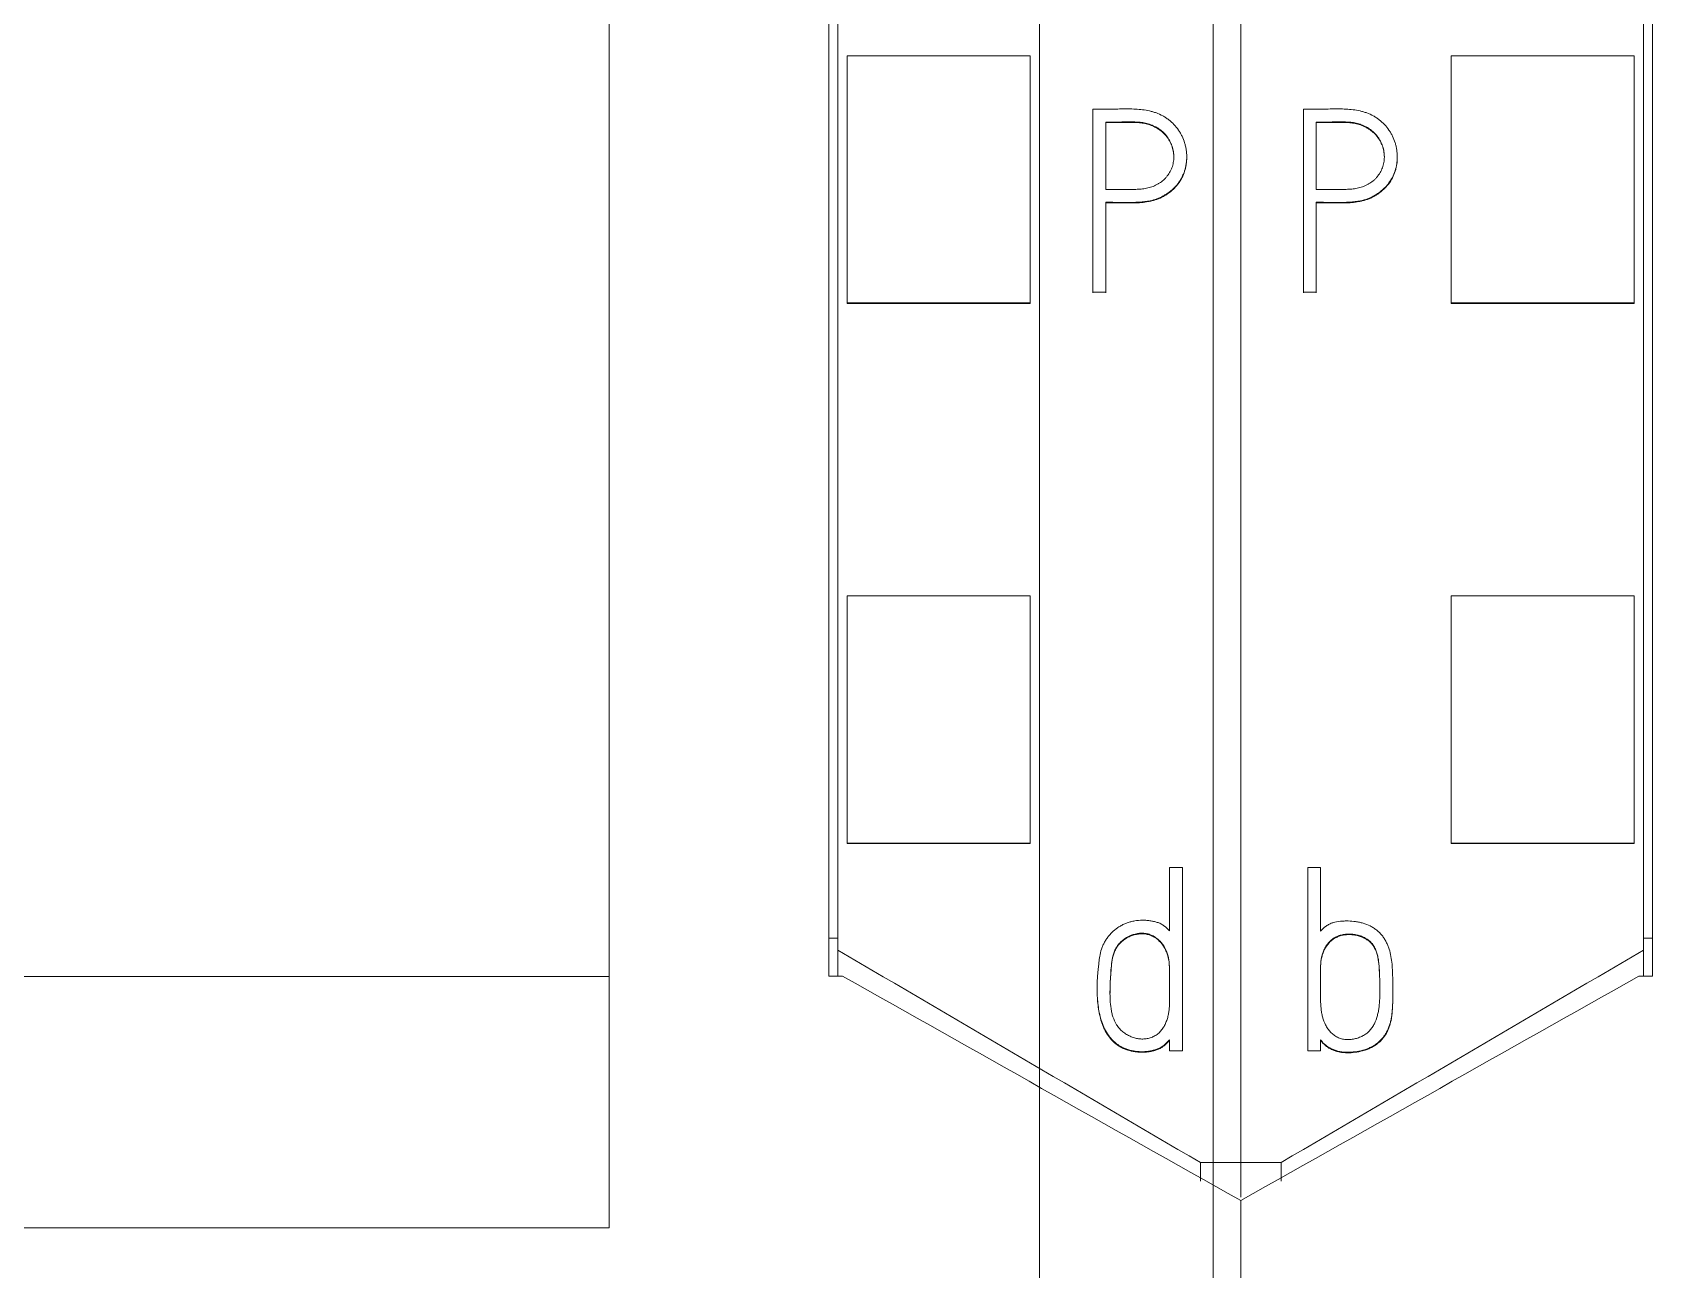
# Model space of a CAD drawing. Header units: millimetres. Extents: x 4137 to 6698, y 1400 to 3585.
# Drawn here: x 5237.45 to 5255.15, y 3245.87 to 3259.39 of the extents above; entities that cross this region are included whole.
import ezdxf

# ---------------------------------------------------------------- set-up
doc = ezdxf.new("R2010")
doc.units = ezdxf.units.MM
doc.layers.add('000-PI-Oprema', color=30, linetype='Continuous', lineweight=5)

msp = doc.modelspace()

# ---------------------------------------------------------------- linework, layer by layer
at = {"layer": '000-PI-Oprema', "color": 0, "linetype": 'ByBlock', "lineweight": 0}
for p, q in [((5250.648, 3360.459), (5250.648, 3247.041)), ((5250.648, 3360.459), (5250.648, 3247.041)), ((5246.248, 3249.363), (5246.248, 3358.178)), ((5255.048, 3358.178), (5255.048, 3249.363)), ((5248.448, 3293.528), (5248.448, 3229.573)), ((5250.348, 3293.528), (5250.348, 3229.573)), ((5246.348, 3256.433), (5246.348, 3259.134)), ((5246.348, 3259.134), (5248.348, 3259.134)), ((5248.348, 3256.433), (5248.348, 3259.134)), ((5252.948, 3256.433), (5252.948, 3259.134)), ((5254.948, 3259.134), (5252.948, 3259.134)), ((5254.948, 3256.433), (5254.948, 3259.134)), ((5249.032, 3258.551), (5249.032, 3256.549)), ((5251.332, 3258.551), (5251.332, 3256.549)), ((5249.173, 3257.673), (5249.173, 3258.409)), ((5251.473, 3257.673), (5251.473, 3258.409)), ((5250.058, 3258.022), (5250.058, 3258.028)), ((5252.358, 3258.022), (5252.358, 3258.028)), ((5249.173, 3256.549), (5249.173, 3257.532)), ((5251.473, 3256.549), (5251.473, 3257.532)), ((5249.032, 3256.549), (5249.173, 3256.549)), ((5249.032, 3256.549), (5249.032, 3256.543)), ((5249.173, 3256.549), (5249.173, 3256.543)), ((5251.332, 3256.549), (5251.473, 3256.549)), ((5251.332, 3256.549), (5251.332, 3256.543)), ((5251.473, 3256.549), (5251.473, 3256.543)), ((5246.348, 3256.428), (5246.348, 3256.433)), ((5246.348, 3256.433), (5248.348, 3256.433)), ((5246.348, 3256.428), (5248.348, 3256.428)), ((5248.348, 3256.428), (5248.348, 3256.433)), ((5252.948, 3256.428), (5252.948, 3256.433)), ((5254.948, 3256.433), (5252.948, 3256.433)), ((5254.948, 3256.428), (5252.948, 3256.428)), ((5254.948, 3256.428), (5254.948, 3256.433)), ((5246.348, 3250.531), (5246.348, 3253.232)), ((5246.348, 3253.232), (5248.348, 3253.232)), ((5248.348, 3250.531), (5248.348, 3253.232)), ((5252.948, 3250.531), (5252.948, 3253.232)), ((5254.948, 3253.232), (5252.948, 3253.232)), ((5254.948, 3250.531), (5254.948, 3253.232)), ((5246.348, 3250.528), (5246.348, 3250.531)), ((5246.348, 3250.531), (5248.348, 3250.531)), ((5246.348, 3250.528), (5248.348, 3250.528)), ((5248.348, 3250.528), (5248.348, 3250.531)), ((5252.948, 3250.528), (5252.948, 3250.531)), ((5254.948, 3250.531), (5252.948, 3250.531)), ((5254.948, 3250.528), (5252.948, 3250.528)), ((5254.948, 3250.528), (5254.948, 3250.531)), ((5249.87, 3250.264), (5249.87, 3249.572)), ((5250.011, 3250.264), (5249.87, 3250.264)), ((5250.011, 3248.264), (5250.011, 3250.264)), ((5251.381, 3248.264), (5251.381, 3250.264)), ((5251.381, 3250.264), (5251.519, 3250.264)), ((5251.519, 3250.264), (5251.519, 3249.569)), ((5246.148, 3249.492), (5246.248, 3249.492)), ((5255.148, 3249.492), (5255.048, 3249.492)), ((5246.248, 3249.078), (5246.248, 3249.363)), ((5255.048, 3249.363), (5255.048, 3249.078)), ((5243.748, 3249.074), (5222.748, 3249.074)), ((5246.148, 3249.078), (5246.298, 3249.078)), ((5254.998, 3249.078), (5255.148, 3249.078)), ((5249.079, 3248.941), (5249.079, 3248.931)), ((5252.309, 3248.889), (5252.309, 3248.895)), ((5249.87, 3248.383), (5249.87, 3248.264)), ((5251.519, 3248.383), (5251.519, 3248.264)), ((5249.87, 3248.264), (5250.011, 3248.264)), ((5251.519, 3248.264), (5251.381, 3248.264)), ((5250.208, 3247.041), (5250.208, 3246.837)), ((5250.648, 3247.041), (5250.208, 3247.041)), ((5250.648, 3247.041), (5250.648, 3246.664)), ((5250.648, 3247.041), (5250.648, 3246.671)), ((5251.088, 3247.041), (5250.648, 3247.041)), ((5251.088, 3246.837), (5251.088, 3247.041)), ((5243.748, 3246.328), (5222.748, 3246.328))]:
    msp.add_line(p, q, dxfattribs=at)
for points, knots in [([(5246.148, 3249.078), (5246.148, 3252.418), (5246.148, 3260.383), (5246.148, 3273.023), (5246.148, 3288.509), (5246.148, 3302.803), (5246.148, 3317.013), (5246.148, 3331.58), (5246.148, 3345.75), (5246.148, 3355.32), (5246.148, 3358.364)], [0, 0, 0, 0, 0.091483, 0.21812, 0.346206, 0.515858, 0.610111, 0.736264, 0.916066, 1, 1, 1, 1]), ([(5255.148, 3358.364), (5255.148, 3355.32), (5255.148, 3345.75), (5255.148, 3331.58), (5255.148, 3317.013), (5255.148, 3302.803), (5255.148, 3288.509), (5255.148, 3273.023), (5255.148, 3260.383), (5255.148, 3252.418), (5255.148, 3249.078)], [0, 0, 0, 0, 0.083934, 0.263736, 0.389889, 0.484142, 0.653794, 0.78188, 0.908517, 1, 1, 1, 1]), ([(5243.748, 3355.298), (5243.748, 3353.275), (5243.748, 3344.726), (5243.748, 3331.58), (5243.748, 3317.013), (5243.748, 3302.803), (5243.748, 3288.509), (5243.748, 3273.023), (5243.748, 3260.265), (5243.748, 3251.383), (5243.748, 3247.126), (5243.748, 3246.328)], [0, 0, 0, 0, 0.055935, 0.236292, 0.362833, 0.457376, 0.627551, 0.756032, 0.883059, 0.978086, 1, 1, 1, 1]), ([(5249.173, 3257.532), (5249.225, 3257.532), (5249.277, 3257.532), (5249.38, 3257.531), (5249.432, 3257.53), (5249.509, 3257.532), (5249.535, 3257.533), (5249.574, 3257.536), (5249.587, 3257.538), (5249.612, 3257.541), (5249.625, 3257.543), (5249.663, 3257.55), (5249.689, 3257.556), (5249.738, 3257.572), (5249.762, 3257.582), (5249.797, 3257.599), (5249.808, 3257.605), (5249.83, 3257.619), (5249.841, 3257.626), (5249.873, 3257.648), (5249.893, 3257.664), (5249.921, 3257.691), (5249.93, 3257.7), (5249.948, 3257.719), (5249.956, 3257.729), (5249.979, 3257.76), (5249.993, 3257.782), (5250.011, 3257.816), (5250.016, 3257.828), (5250.026, 3257.852), (5250.031, 3257.864), (5250.043, 3257.901), (5250.049, 3257.926), (5250.054, 3257.965), (5250.056, 3257.978), (5250.058, 3258.004), (5250.058, 3258.017), (5250.058, 3258.056), (5250.056, 3258.081), (5250.05, 3258.12), (5250.048, 3258.132), (5250.042, 3258.158), (5250.039, 3258.17), (5250.027, 3258.207), (5250.018, 3258.231), (5250.001, 3258.266), (5249.995, 3258.278), (5249.982, 3258.3), (5249.975, 3258.311), (5249.953, 3258.343), (5249.936, 3258.363), (5249.901, 3258.4), (5249.882, 3258.418), (5249.851, 3258.442), (5249.84, 3258.449), (5249.819, 3258.464), (5249.808, 3258.47), (5249.774, 3258.489), (5249.75, 3258.5), (5249.714, 3258.513), (5249.701, 3258.517), (5249.676, 3258.524), (5249.664, 3258.527), (5249.601, 3258.542), (5249.55, 3258.547), (5249.472, 3258.552), (5249.446, 3258.552), (5249.395, 3258.553), (5249.343, 3258.552), (5249.291, 3258.551), (5249.239, 3258.55), (5249.162, 3258.55), (5249.084, 3258.551), (5249.032, 3258.551)], [0, 0, 0, 0, 0.0625, 0.0625, 0.125, 0.125, 0.15625, 0.15625, 0.171875, 0.171875, 0.1875, 0.1875, 0.21875, 0.21875, 0.25, 0.25, 0.265625, 0.265625, 0.28125, 0.28125, 0.3125, 0.3125, 0.328125, 0.328125, 0.34375, 0.34375, 0.375, 0.375, 0.390625, 0.390625, 0.40625, 0.40625, 0.4375, 0.4375, 0.453125, 0.453125, 0.46875, 0.46875, 0.5, 0.5, 0.515625, 0.515625, 0.53125, 0.53125, 0.5625, 0.5625, 0.578125, 0.578125, 0.59375, 0.59375, 0.625, 0.625, 0.65625, 0.65625, 0.671875, 0.671875, 0.6875, 0.6875, 0.71875, 0.71875, 0.734375, 0.734375, 0.75, 0.75, 0.8125, 0.8125, 0.84375, 0.84375, 0.875, 0.90625, 0.90625, 0.9375, 1, 1, 1, 1]), ([(5251.473, 3257.532), (5251.525, 3257.532), (5251.577, 3257.532), (5251.68, 3257.531), (5251.732, 3257.53), (5251.809, 3257.532), (5251.835, 3257.533), (5251.874, 3257.536), (5251.887, 3257.538), (5251.912, 3257.541), (5251.925, 3257.543), (5251.963, 3257.55), (5251.989, 3257.556), (5252.038, 3257.572), (5252.062, 3257.582), (5252.097, 3257.599), (5252.108, 3257.605), (5252.13, 3257.619), (5252.141, 3257.626), (5252.173, 3257.648), (5252.193, 3257.664), (5252.221, 3257.691), (5252.23, 3257.7), (5252.248, 3257.719), (5252.256, 3257.729), (5252.279, 3257.76), (5252.293, 3257.782), (5252.311, 3257.816), (5252.316, 3257.828), (5252.326, 3257.852), (5252.331, 3257.864), (5252.343, 3257.901), (5252.349, 3257.926), (5252.354, 3257.965), (5252.356, 3257.978), (5252.358, 3258.004), (5252.358, 3258.017), (5252.358, 3258.056), (5252.356, 3258.081), (5252.35, 3258.12), (5252.348, 3258.132), (5252.342, 3258.158), (5252.339, 3258.17), (5252.327, 3258.207), (5252.318, 3258.231), (5252.301, 3258.266), (5252.295, 3258.278), (5252.282, 3258.3), (5252.275, 3258.311), (5252.253, 3258.343), (5252.236, 3258.363), (5252.201, 3258.4), (5252.182, 3258.418), (5252.151, 3258.442), (5252.14, 3258.449), (5252.119, 3258.464), (5252.108, 3258.47), (5252.074, 3258.489), (5252.05, 3258.5), (5252.014, 3258.513), (5252.001, 3258.517), (5251.976, 3258.524), (5251.964, 3258.527), (5251.901, 3258.542), (5251.85, 3258.547), (5251.772, 3258.552), (5251.746, 3258.552), (5251.695, 3258.553), (5251.643, 3258.552), (5251.591, 3258.551), (5251.539, 3258.55), (5251.462, 3258.55), (5251.384, 3258.551), (5251.332, 3258.551)], [0, 0, 0, 0, 0.0625, 0.0625, 0.125, 0.125, 0.15625, 0.15625, 0.171875, 0.171875, 0.1875, 0.1875, 0.21875, 0.21875, 0.25, 0.25, 0.265625, 0.265625, 0.28125, 0.28125, 0.3125, 0.3125, 0.328125, 0.328125, 0.34375, 0.34375, 0.375, 0.375, 0.390625, 0.390625, 0.40625, 0.40625, 0.4375, 0.4375, 0.453125, 0.453125, 0.46875, 0.46875, 0.5, 0.5, 0.515625, 0.515625, 0.53125, 0.53125, 0.5625, 0.5625, 0.578125, 0.578125, 0.59375, 0.59375, 0.625, 0.625, 0.65625, 0.65625, 0.671875, 0.671875, 0.6875, 0.6875, 0.71875, 0.71875, 0.734375, 0.734375, 0.75, 0.75, 0.8125, 0.8125, 0.84375, 0.84375, 0.875, 0.90625, 0.90625, 0.9375, 1, 1, 1, 1]), ([(5249.173, 3258.409), (5249.212, 3258.41), (5249.251, 3258.409), (5249.309, 3258.409), (5249.328, 3258.409), (5249.367, 3258.41), (5249.386, 3258.41), (5249.445, 3258.411), (5249.483, 3258.412), (5249.541, 3258.408), (5249.56, 3258.406), (5249.599, 3258.4), (5249.618, 3258.395), (5249.647, 3258.387), (5249.656, 3258.383), (5249.675, 3258.376), (5249.684, 3258.373), (5249.711, 3258.36), (5249.728, 3258.351), (5249.754, 3258.335), (5249.762, 3258.329), (5249.778, 3258.317), (5249.785, 3258.311), (5249.808, 3258.291), (5249.822, 3258.277), (5249.841, 3258.254), (5249.846, 3258.246), (5249.858, 3258.23), (5249.863, 3258.221), (5249.878, 3258.195), (5249.886, 3258.177), (5249.897, 3258.149), (5249.9, 3258.14), (5249.905, 3258.121), (5249.908, 3258.111), (5249.914, 3258.082), (5249.916, 3258.062), (5249.917, 3258.032), (5249.917, 3258.022), (5249.916, 3258.002), (5249.915, 3257.992), (5249.911, 3257.963), (5249.907, 3257.943), (5249.898, 3257.915), (5249.895, 3257.906), (5249.887, 3257.888), (5249.883, 3257.878), (5249.869, 3257.852), (5249.858, 3257.835), (5249.84, 3257.812), (5249.833, 3257.804), (5249.82, 3257.79), (5249.813, 3257.782), (5249.79, 3257.762), (5249.774, 3257.751), (5249.749, 3257.735), (5249.741, 3257.73), (5249.723, 3257.72), (5249.714, 3257.716), (5249.686, 3257.704), (5249.668, 3257.698), (5249.639, 3257.69), (5249.629, 3257.688), (5249.61, 3257.684), (5249.6, 3257.682), (5249.57, 3257.678), (5249.55, 3257.676), (5249.511, 3257.674), (5249.491, 3257.673), (5249.451, 3257.672), (5249.411, 3257.672), (5249.372, 3257.673), (5249.332, 3257.673), (5249.312, 3257.673), (5249.253, 3257.673), (5249.213, 3257.673), (5249.173, 3257.673)], [0, 0, 0, 0, 0.0625, 0.0625, 0.09375, 0.09375, 0.125, 0.125, 0.1875, 0.1875, 0.21875, 0.21875, 0.25, 0.25, 0.265625, 0.265625, 0.28125, 0.28125, 0.3125, 0.3125, 0.328125, 0.328125, 0.34375, 0.34375, 0.375, 0.375, 0.390625, 0.390625, 0.40625, 0.40625, 0.4375, 0.4375, 0.453125, 0.453125, 0.46875, 0.46875, 0.5, 0.5, 0.515625, 0.515625, 0.53125, 0.53125, 0.5625, 0.5625, 0.578125, 0.578125, 0.59375, 0.59375, 0.625, 0.625, 0.640625, 0.640625, 0.65625, 0.65625, 0.6875, 0.6875, 0.703125, 0.703125, 0.71875, 0.71875, 0.75, 0.75, 0.765625, 0.765625, 0.78125, 0.78125, 0.8125, 0.8125, 0.84375, 0.84375, 0.875, 0.90625, 0.90625, 0.9375, 0.9375, 1, 1, 1, 1]), ([(5249.917, 3258.022), (5249.917, 3258.026), (5249.917, 3258.029), (5249.917, 3258.042), (5249.916, 3258.052), (5249.914, 3258.071), (5249.912, 3258.081), (5249.907, 3258.11), (5249.902, 3258.129), (5249.892, 3258.157), (5249.888, 3258.167), (5249.88, 3258.185), (5249.866, 3258.211), (5249.85, 3258.236), (5249.831, 3258.259), (5249.825, 3258.267), (5249.811, 3258.281), (5249.804, 3258.288), (5249.782, 3258.308), (5249.766, 3258.32), (5249.741, 3258.336), (5249.733, 3258.342), (5249.715, 3258.351), (5249.707, 3258.356), (5249.68, 3258.369), (5249.661, 3258.376), (5249.624, 3258.388), (5249.604, 3258.392), (5249.565, 3258.399), (5249.546, 3258.401), (5249.487, 3258.406), (5249.448, 3258.405), (5249.389, 3258.404), (5249.369, 3258.403), (5249.33, 3258.403), (5249.311, 3258.402), (5249.252, 3258.403), (5249.213, 3258.403), (5249.173, 3258.403)], [0, 0, 0, 0, 0.009533, 0.009533, 0.040485, 0.040485, 0.071437, 0.071437, 0.133342, 0.133342, 0.164294, 0.164294, 0.195246, 0.25715, 0.25715, 0.288102, 0.288102, 0.319054, 0.319054, 0.380958, 0.380958, 0.41191, 0.41191, 0.442862, 0.442862, 0.504767, 0.504767, 0.566671, 0.566671, 0.628575, 0.628575, 0.752383, 0.752383, 0.814287, 0.814287, 0.876192, 0.876192, 1, 1, 1, 1]), ([(5251.473, 3258.409), (5251.512, 3258.41), (5251.551, 3258.409), (5251.609, 3258.409), (5251.628, 3258.409), (5251.667, 3258.41), (5251.686, 3258.41), (5251.745, 3258.411), (5251.783, 3258.412), (5251.841, 3258.408), (5251.86, 3258.406), (5251.899, 3258.4), (5251.918, 3258.395), (5251.947, 3258.387), (5251.956, 3258.383), (5251.975, 3258.376), (5251.984, 3258.373), (5252.011, 3258.36), (5252.028, 3258.351), (5252.054, 3258.335), (5252.062, 3258.329), (5252.078, 3258.317), (5252.085, 3258.311), (5252.108, 3258.291), (5252.122, 3258.277), (5252.141, 3258.254), (5252.146, 3258.246), (5252.158, 3258.23), (5252.163, 3258.221), (5252.178, 3258.195), (5252.186, 3258.177), (5252.197, 3258.149), (5252.2, 3258.14), (5252.205, 3258.121), (5252.208, 3258.111), (5252.214, 3258.082), (5252.216, 3258.062), (5252.217, 3258.032), (5252.217, 3258.022), (5252.216, 3258.002), (5252.215, 3257.992), (5252.211, 3257.963), (5252.207, 3257.943), (5252.198, 3257.915), (5252.195, 3257.906), (5252.187, 3257.888), (5252.183, 3257.878), (5252.169, 3257.852), (5252.158, 3257.835), (5252.14, 3257.812), (5252.133, 3257.804), (5252.12, 3257.79), (5252.113, 3257.782), (5252.09, 3257.762), (5252.074, 3257.751), (5252.049, 3257.735), (5252.041, 3257.73), (5252.023, 3257.72), (5252.014, 3257.716), (5251.986, 3257.704), (5251.968, 3257.698), (5251.939, 3257.69), (5251.929, 3257.688), (5251.91, 3257.684), (5251.9, 3257.682), (5251.87, 3257.678), (5251.85, 3257.676), (5251.811, 3257.674), (5251.791, 3257.673), (5251.751, 3257.672), (5251.711, 3257.672), (5251.672, 3257.673), (5251.632, 3257.673), (5251.612, 3257.673), (5251.553, 3257.673), (5251.513, 3257.673), (5251.473, 3257.673)], [0, 0, 0, 0, 0.0625, 0.0625, 0.09375, 0.09375, 0.125, 0.125, 0.1875, 0.1875, 0.21875, 0.21875, 0.25, 0.25, 0.265625, 0.265625, 0.28125, 0.28125, 0.3125, 0.3125, 0.328125, 0.328125, 0.34375, 0.34375, 0.375, 0.375, 0.390625, 0.390625, 0.40625, 0.40625, 0.4375, 0.4375, 0.453125, 0.453125, 0.46875, 0.46875, 0.5, 0.5, 0.515625, 0.515625, 0.53125, 0.53125, 0.5625, 0.5625, 0.578125, 0.578125, 0.59375, 0.59375, 0.625, 0.625, 0.640625, 0.640625, 0.65625, 0.65625, 0.6875, 0.6875, 0.703125, 0.703125, 0.71875, 0.71875, 0.75, 0.75, 0.765625, 0.765625, 0.78125, 0.78125, 0.8125, 0.8125, 0.84375, 0.84375, 0.875, 0.90625, 0.90625, 0.9375, 0.9375, 1, 1, 1, 1]), ([(5252.217, 3258.022), (5252.217, 3258.026), (5252.217, 3258.029), (5252.217, 3258.042), (5252.216, 3258.052), (5252.214, 3258.071), (5252.212, 3258.081), (5252.207, 3258.11), (5252.202, 3258.129), (5252.192, 3258.157), (5252.188, 3258.167), (5252.18, 3258.185), (5252.166, 3258.211), (5252.15, 3258.236), (5252.131, 3258.259), (5252.125, 3258.267), (5252.111, 3258.281), (5252.104, 3258.288), (5252.082, 3258.308), (5252.066, 3258.32), (5252.041, 3258.336), (5252.033, 3258.342), (5252.015, 3258.351), (5252.007, 3258.356), (5251.98, 3258.369), (5251.961, 3258.376), (5251.924, 3258.388), (5251.904, 3258.392), (5251.865, 3258.399), (5251.846, 3258.401), (5251.787, 3258.406), (5251.748, 3258.405), (5251.689, 3258.404), (5251.669, 3258.403), (5251.63, 3258.403), (5251.611, 3258.402), (5251.552, 3258.403), (5251.513, 3258.403), (5251.473, 3258.403)], [0, 0, 0, 0, 0.009533, 0.009533, 0.040485, 0.040485, 0.071437, 0.071437, 0.133342, 0.133342, 0.164294, 0.164294, 0.195246, 0.25715, 0.25715, 0.288102, 0.288102, 0.319054, 0.319054, 0.380958, 0.380958, 0.41191, 0.41191, 0.442862, 0.442862, 0.504767, 0.504767, 0.566671, 0.566671, 0.628575, 0.628575, 0.752383, 0.752383, 0.814287, 0.814287, 0.876192, 0.876192, 1, 1, 1, 1]), ([(5250.058, 3258.023), (5250.058, 3257.997), (5250.057, 3257.972), (5250.051, 3257.935), (5250.048, 3257.922), (5250.043, 3257.897), (5250.039, 3257.884), (5250.027, 3257.847), (5250.017, 3257.823), (5249.994, 3257.777), (5249.98, 3257.755), (5249.957, 3257.724), (5249.948, 3257.714), (5249.931, 3257.695), (5249.922, 3257.685), (5249.894, 3257.659), (5249.874, 3257.642), (5249.842, 3257.62), (5249.831, 3257.613), (5249.809, 3257.6), (5249.797, 3257.593), (5249.763, 3257.576), (5249.739, 3257.566), (5249.702, 3257.554), (5249.689, 3257.551), (5249.664, 3257.544), (5249.651, 3257.542), (5249.588, 3257.53), (5249.536, 3257.526), (5249.433, 3257.524), (5249.381, 3257.525), (5249.277, 3257.526), (5249.225, 3257.525), (5249.173, 3257.525)], [0, 0, 0, 0, 0.065202, 0.065202, 0.098588, 0.098588, 0.131973, 0.131973, 0.198745, 0.198745, 0.265516, 0.265516, 0.298902, 0.298902, 0.332287, 0.332287, 0.399059, 0.399059, 0.432444, 0.432444, 0.46583, 0.46583, 0.532601, 0.532601, 0.565987, 0.565987, 0.599372, 0.599372, 0.732915, 0.732915, 0.866457, 0.866457, 1, 1, 1, 1]), ([(5252.358, 3258.023), (5252.358, 3257.997), (5252.357, 3257.972), (5252.351, 3257.935), (5252.348, 3257.922), (5252.343, 3257.897), (5252.339, 3257.884), (5252.327, 3257.847), (5252.317, 3257.823), (5252.294, 3257.777), (5252.28, 3257.755), (5252.257, 3257.724), (5252.248, 3257.714), (5252.231, 3257.695), (5252.222, 3257.685), (5252.194, 3257.659), (5252.174, 3257.642), (5252.142, 3257.62), (5252.131, 3257.613), (5252.109, 3257.6), (5252.097, 3257.593), (5252.063, 3257.576), (5252.039, 3257.566), (5252.002, 3257.554), (5251.989, 3257.551), (5251.964, 3257.544), (5251.951, 3257.542), (5251.888, 3257.53), (5251.836, 3257.526), (5251.733, 3257.524), (5251.681, 3257.525), (5251.577, 3257.526), (5251.525, 3257.525), (5251.473, 3257.525)], [0, 0, 0, 0, 0.065202, 0.065202, 0.098588, 0.098588, 0.131973, 0.131973, 0.198745, 0.198745, 0.265516, 0.265516, 0.298902, 0.298902, 0.332287, 0.332287, 0.399059, 0.399059, 0.432444, 0.432444, 0.46583, 0.46583, 0.532601, 0.532601, 0.565987, 0.565987, 0.599372, 0.599372, 0.732915, 0.732915, 0.866457, 0.866457, 1, 1, 1, 1]), ([(5249.87, 3249.572), (5249.851, 3249.593), (5249.832, 3249.613), (5249.804, 3249.633), (5249.798, 3249.637), (5249.786, 3249.644), (5249.78, 3249.648), (5249.761, 3249.657), (5249.748, 3249.662), (5249.722, 3249.67), (5249.709, 3249.674), (5249.682, 3249.679), (5249.668, 3249.681), (5249.64, 3249.685), (5249.627, 3249.687), (5249.599, 3249.689), (5249.586, 3249.689), (5249.544, 3249.689), (5249.517, 3249.686), (5249.476, 3249.679), (5249.462, 3249.676), (5249.435, 3249.669), (5249.422, 3249.665), (5249.396, 3249.656), (5249.383, 3249.651), (5249.358, 3249.64), (5249.346, 3249.633), (5249.321, 3249.619), (5249.31, 3249.612), (5249.287, 3249.596), (5249.265, 3249.579), (5249.245, 3249.56), (5249.226, 3249.54), (5249.216, 3249.53), (5249.199, 3249.508), (5249.19, 3249.497), (5249.175, 3249.474), (5249.167, 3249.462), (5249.154, 3249.438), (5249.147, 3249.426), (5249.136, 3249.4), (5249.131, 3249.387), (5249.118, 3249.348), (5249.111, 3249.321), (5249.105, 3249.28), (5249.103, 3249.267), (5249.1, 3249.239), (5249.099, 3249.226), (5249.096, 3249.198), (5249.095, 3249.185), (5249.091, 3249.157), (5249.09, 3249.144), (5249.087, 3249.116), (5249.086, 3249.103), (5249.083, 3249.075), (5249.082, 3249.062), (5249.081, 3249.034), (5249.08, 3249.02), (5249.08, 3248.993), (5249.079, 3248.979), (5249.079, 3248.938), (5249.079, 3248.911), (5249.081, 3248.856), (5249.082, 3248.829), (5249.088, 3248.774), (5249.091, 3248.747), (5249.1, 3248.693), (5249.105, 3248.666), (5249.125, 3248.585), (5249.144, 3248.533), (5249.183, 3248.46), (5249.198, 3248.437), (5249.231, 3248.394), (5249.25, 3248.374), (5249.282, 3248.347), (5249.293, 3248.338), (5249.316, 3248.322), (5249.327, 3248.315), (5249.351, 3248.302), (5249.363, 3248.295), (5249.389, 3248.285), (5249.402, 3248.28), (5249.441, 3248.267), (5249.468, 3248.262), (5249.523, 3248.254), (5249.55, 3248.252), (5249.592, 3248.253), (5249.606, 3248.254), (5249.633, 3248.256), (5249.647, 3248.258), (5249.674, 3248.264), (5249.687, 3248.267), (5249.714, 3248.274), (5249.727, 3248.278), (5249.753, 3248.288), (5249.765, 3248.294), (5249.789, 3248.308), (5249.8, 3248.316), (5249.822, 3248.333), (5249.832, 3248.343), (5249.852, 3248.362), (5249.861, 3248.373), (5249.87, 3248.383)], [0, 0, 0, 0, 0.03125, 0.03125, 0.039062, 0.039062, 0.046875, 0.046875, 0.0625, 0.0625, 0.078125, 0.078125, 0.09375, 0.09375, 0.109375, 0.109375, 0.125, 0.125, 0.15625, 0.15625, 0.171875, 0.171875, 0.1875, 0.1875, 0.203125, 0.203125, 0.21875, 0.21875, 0.234375, 0.234375, 0.25, 0.265625, 0.265625, 0.28125, 0.28125, 0.296875, 0.296875, 0.3125, 0.3125, 0.328125, 0.328125, 0.34375, 0.34375, 0.375, 0.375, 0.390625, 0.390625, 0.40625, 0.40625, 0.421875, 0.421875, 0.4375, 0.4375, 0.453125, 0.453125, 0.46875, 0.46875, 0.484375, 0.484375, 0.5, 0.5, 0.53125, 0.53125, 0.5625, 0.5625, 0.59375, 0.59375, 0.625, 0.625, 0.6875, 0.6875, 0.71875, 0.71875, 0.75, 0.75, 0.765625, 0.765625, 0.78125, 0.78125, 0.796875, 0.796875, 0.8125, 0.8125, 0.84375, 0.84375, 0.875, 0.875, 0.890625, 0.890625, 0.90625, 0.90625, 0.921875, 0.921875, 0.9375, 0.9375, 0.953125, 0.953125, 0.96875, 0.96875, 0.984375, 0.984375, 1, 1, 1, 1]), ([(5251.519, 3249.569), (5251.538, 3249.59), (5251.559, 3249.609), (5251.593, 3249.633), (5251.604, 3249.64), (5251.623, 3249.65), (5251.63, 3249.653), (5251.643, 3249.658), (5251.649, 3249.66), (5251.682, 3249.671), (5251.709, 3249.676), (5251.751, 3249.68), (5251.765, 3249.68), (5251.793, 3249.681), (5251.807, 3249.681), (5251.849, 3249.68), (5251.876, 3249.678), (5251.917, 3249.672), (5251.931, 3249.67), (5251.959, 3249.664), (5251.972, 3249.661), (5252.012, 3249.649), (5252.038, 3249.639), (5252.075, 3249.62), (5252.088, 3249.613), (5252.111, 3249.597), (5252.123, 3249.589), (5252.155, 3249.564), (5252.175, 3249.544), (5252.201, 3249.511), (5252.209, 3249.5), (5252.224, 3249.476), (5252.238, 3249.452), (5252.249, 3249.426), (5252.26, 3249.4), (5252.265, 3249.387), (5252.278, 3249.347), (5252.284, 3249.32), (5252.295, 3249.265), (5252.298, 3249.238), (5252.304, 3249.182), (5252.305, 3249.154), (5252.307, 3249.099), (5252.308, 3249.071), (5252.309, 3249.015), (5252.309, 3248.987), (5252.31, 3248.903), (5252.31, 3248.847), (5252.307, 3248.763), (5252.306, 3248.735), (5252.302, 3248.68), (5252.299, 3248.652), (5252.292, 3248.611), (5252.289, 3248.597), (5252.283, 3248.57), (5252.279, 3248.556), (5252.266, 3248.516), (5252.255, 3248.49), (5252.235, 3248.453), (5252.227, 3248.441), (5252.211, 3248.418), (5252.203, 3248.407), (5252.175, 3248.375), (5252.155, 3248.356), (5252.121, 3248.331), (5252.109, 3248.324), (5252.085, 3248.309), (5252.072, 3248.303), (5252.047, 3248.291), (5252.034, 3248.286), (5252.007, 3248.276), (5251.994, 3248.272), (5251.953, 3248.261), (5251.926, 3248.256), (5251.87, 3248.249), (5251.842, 3248.247), (5251.786, 3248.247), (5251.758, 3248.25), (5251.717, 3248.257), (5251.703, 3248.26), (5251.676, 3248.269), (5251.663, 3248.274), (5251.637, 3248.285), (5251.625, 3248.292), (5251.607, 3248.302), (5251.601, 3248.306), (5251.589, 3248.314), (5251.583, 3248.318), (5251.556, 3248.34), (5251.536, 3248.361), (5251.519, 3248.383)], [0, 0, 0, 0, 0.03125, 0.03125, 0.046875, 0.046875, 0.054688, 0.054688, 0.0625, 0.0625, 0.09375, 0.09375, 0.109375, 0.109375, 0.125, 0.125, 0.15625, 0.15625, 0.171875, 0.171875, 0.1875, 0.1875, 0.21875, 0.21875, 0.234375, 0.234375, 0.25, 0.25, 0.28125, 0.28125, 0.296875, 0.296875, 0.3125, 0.328125, 0.328125, 0.34375, 0.34375, 0.375, 0.375, 0.40625, 0.40625, 0.4375, 0.4375, 0.46875, 0.46875, 0.5, 0.5, 0.5625, 0.5625, 0.59375, 0.59375, 0.625, 0.625, 0.640625, 0.640625, 0.65625, 0.65625, 0.6875, 0.6875, 0.703125, 0.703125, 0.71875, 0.71875, 0.75, 0.75, 0.765625, 0.765625, 0.78125, 0.78125, 0.796875, 0.796875, 0.8125, 0.8125, 0.84375, 0.84375, 0.875, 0.875, 0.90625, 0.90625, 0.921875, 0.921875, 0.9375, 0.9375, 0.953125, 0.953125, 0.960938, 0.960938, 0.96875, 0.96875, 1, 1, 1, 1]), ([(5249.816, 3249.393), (5249.831, 3249.365), (5249.843, 3249.336), (5249.856, 3249.291), (5249.859, 3249.276), (5249.864, 3249.244), (5249.866, 3249.229), (5249.868, 3249.197), (5249.869, 3249.182), (5249.87, 3249.15), (5249.871, 3249.103), (5249.87, 3249.056), (5249.869, 3248.962), (5249.87, 3248.899), (5249.87, 3248.805), (5249.87, 3248.774), (5249.867, 3248.727), (5249.866, 3248.712), (5249.861, 3248.681), (5249.856, 3248.65), (5249.848, 3248.62), (5249.838, 3248.59), (5249.832, 3248.575), (5249.82, 3248.547), (5249.812, 3248.533), (5249.796, 3248.506), (5249.787, 3248.493), (5249.766, 3248.469), (5249.755, 3248.459), (5249.737, 3248.444), (5249.73, 3248.439), (5249.717, 3248.43), (5249.71, 3248.426), (5249.69, 3248.415), (5249.675, 3248.409), (5249.653, 3248.402), (5249.645, 3248.4), (5249.63, 3248.396), (5249.622, 3248.395), (5249.599, 3248.392), (5249.583, 3248.391), (5249.551, 3248.392), (5249.536, 3248.394), (5249.505, 3248.399), (5249.49, 3248.403), (5249.459, 3248.413), (5249.445, 3248.419), (5249.417, 3248.432), (5249.403, 3248.44), (5249.377, 3248.457), (5249.364, 3248.466), (5249.34, 3248.487), (5249.329, 3248.498), (5249.309, 3248.521), (5249.299, 3248.534), (5249.274, 3248.574), (5249.262, 3248.603), (5249.247, 3248.648), (5249.243, 3248.663), (5249.236, 3248.694), (5249.233, 3248.709), (5249.226, 3248.755), (5249.223, 3248.786), (5249.22, 3248.848), (5249.219, 3248.879), (5249.22, 3248.942), (5249.221, 3248.973), (5249.223, 3249.035), (5249.225, 3249.066), (5249.229, 3249.129), (5249.232, 3249.16), (5249.238, 3249.222), (5249.242, 3249.253), (5249.251, 3249.299), (5249.255, 3249.314), (5249.265, 3249.344), (5249.271, 3249.358), (5249.285, 3249.386), (5249.294, 3249.4), (5249.308, 3249.419), (5249.312, 3249.425), (5249.323, 3249.437), (5249.328, 3249.443), (5249.345, 3249.459), (5249.357, 3249.47), (5249.382, 3249.489), (5249.395, 3249.497), (5249.437, 3249.52), (5249.466, 3249.531), (5249.504, 3249.54), (5249.512, 3249.542), (5249.528, 3249.544), (5249.536, 3249.545), (5249.559, 3249.548), (5249.575, 3249.548), (5249.598, 3249.546), (5249.606, 3249.545), (5249.622, 3249.542), (5249.63, 3249.541), (5249.652, 3249.534), (5249.667, 3249.529), (5249.688, 3249.519), (5249.695, 3249.515), (5249.709, 3249.507), (5249.729, 3249.494), (5249.747, 3249.479), (5249.764, 3249.463), (5249.769, 3249.457), (5249.78, 3249.445), (5249.785, 3249.439), (5249.799, 3249.42), (5249.808, 3249.407), (5249.816, 3249.393)], [0, 0, 0, 0, 0.03125, 0.03125, 0.046875, 0.046875, 0.0625, 0.0625, 0.078125, 0.078125, 0.09375, 0.125, 0.125, 0.1875, 0.1875, 0.21875, 0.21875, 0.234375, 0.234375, 0.25, 0.265625, 0.265625, 0.28125, 0.28125, 0.296875, 0.296875, 0.3125, 0.3125, 0.328125, 0.328125, 0.335938, 0.335938, 0.34375, 0.34375, 0.359375, 0.359375, 0.367188, 0.367188, 0.375, 0.375, 0.390625, 0.390625, 0.40625, 0.40625, 0.421875, 0.421875, 0.4375, 0.4375, 0.453125, 0.453125, 0.46875, 0.46875, 0.484375, 0.484375, 0.5, 0.5, 0.53125, 0.53125, 0.546875, 0.546875, 0.5625, 0.5625, 0.59375, 0.59375, 0.625, 0.625, 0.65625, 0.65625, 0.6875, 0.6875, 0.71875, 0.71875, 0.75, 0.75, 0.765625, 0.765625, 0.78125, 0.78125, 0.796875, 0.796875, 0.804688, 0.804688, 0.8125, 0.8125, 0.828125, 0.828125, 0.84375, 0.84375, 0.875, 0.875, 0.882813, 0.882813, 0.890625, 0.890625, 0.90625, 0.90625, 0.914063, 0.914063, 0.921875, 0.921875, 0.9375, 0.9375, 0.945313, 0.945313, 0.953125, 0.96875, 0.96875, 0.976563, 0.976563, 0.984375, 0.984375, 1, 1, 1, 1]), ([(5249.816, 3249.387), (5249.8, 3249.414), (5249.781, 3249.44), (5249.753, 3249.467), (5249.747, 3249.473), (5249.735, 3249.483), (5249.729, 3249.488), (5249.709, 3249.501), (5249.696, 3249.509), (5249.674, 3249.519), (5249.667, 3249.522), (5249.652, 3249.528), (5249.645, 3249.53), (5249.622, 3249.536), (5249.606, 3249.539), (5249.583, 3249.541), (5249.575, 3249.541), (5249.559, 3249.541), (5249.551, 3249.541), (5249.528, 3249.538), (5249.512, 3249.536), (5249.481, 3249.528), (5249.466, 3249.524), (5249.437, 3249.512), (5249.422, 3249.506), (5249.402, 3249.495), (5249.395, 3249.491), (5249.382, 3249.482), (5249.375, 3249.478), (5249.356, 3249.463), (5249.333, 3249.443), (5249.312, 3249.419), (5249.298, 3249.4), (5249.294, 3249.393), (5249.285, 3249.379), (5249.282, 3249.373), (5249.271, 3249.352), (5249.265, 3249.337), (5249.255, 3249.307), (5249.251, 3249.292), (5249.242, 3249.246), (5249.238, 3249.215), (5249.232, 3249.152), (5249.227, 3249.09), (5249.223, 3249.027), (5249.221, 3248.965), (5249.22, 3248.934), (5249.22, 3248.899), (5249.22, 3248.896), (5249.22, 3248.893)], [0, 0, 0, 0, 0.082662, 0.082662, 0.103327, 0.103327, 0.123993, 0.123993, 0.165323, 0.165323, 0.185989, 0.185989, 0.206654, 0.206654, 0.247985, 0.247985, 0.268651, 0.268651, 0.289316, 0.289316, 0.330647, 0.330647, 0.371978, 0.371978, 0.413309, 0.413309, 0.433974, 0.433974, 0.454639, 0.454639, 0.49597, 0.537301, 0.537301, 0.557967, 0.557967, 0.578632, 0.578632, 0.619963, 0.619963, 0.661294, 0.661294, 0.743955, 0.743955, 0.826617, 0.909279, 0.909279, 0.99194, 0.99194, 1, 1, 1, 1]), ([(5251.69, 3249.507), (5251.704, 3249.514), (5251.719, 3249.52), (5251.749, 3249.529), (5251.764, 3249.532), (5251.788, 3249.536), (5251.796, 3249.537), (5251.811, 3249.538), (5251.835, 3249.539), (5251.859, 3249.538), (5251.89, 3249.534), (5251.906, 3249.531), (5251.936, 3249.524), (5251.951, 3249.519), (5251.981, 3249.508), (5251.995, 3249.501), (5252.023, 3249.486), (5252.036, 3249.477), (5252.055, 3249.462), (5252.06, 3249.457), (5252.072, 3249.446), (5252.077, 3249.44), (5252.093, 3249.422), (5252.101, 3249.409), (5252.116, 3249.381), (5252.123, 3249.366), (5252.134, 3249.337), (5252.138, 3249.322), (5252.146, 3249.291), (5252.149, 3249.276), (5252.154, 3249.245), (5252.156, 3249.229), (5252.161, 3249.182), (5252.162, 3249.15), (5252.166, 3249.056), (5252.168, 3248.993), (5252.168, 3248.898), (5252.167, 3248.866), (5252.165, 3248.803), (5252.163, 3248.772), (5252.157, 3248.725), (5252.155, 3248.709), (5252.149, 3248.678), (5252.145, 3248.663), (5252.133, 3248.617), (5252.122, 3248.587), (5252.102, 3248.545), (5252.094, 3248.531), (5252.076, 3248.505), (5252.066, 3248.493), (5252.045, 3248.47), (5252.033, 3248.459), (5252.007, 3248.44), (5251.994, 3248.432), (5251.966, 3248.417), (5251.951, 3248.411), (5251.921, 3248.4), (5251.906, 3248.396), (5251.875, 3248.39), (5251.859, 3248.387), (5251.836, 3248.386), (5251.828, 3248.386), (5251.812, 3248.386), (5251.804, 3248.386), (5251.78, 3248.388), (5251.765, 3248.39), (5251.742, 3248.396), (5251.734, 3248.399), (5251.719, 3248.404), (5251.712, 3248.407), (5251.691, 3248.418), (5251.677, 3248.426), (5251.658, 3248.44), (5251.652, 3248.445), (5251.64, 3248.456), (5251.635, 3248.462), (5251.619, 3248.479), (5251.609, 3248.491), (5251.591, 3248.517), (5251.582, 3248.531), (5251.561, 3248.573), (5251.55, 3248.602), (5251.538, 3248.648), (5251.534, 3248.664), (5251.529, 3248.695), (5251.527, 3248.71), (5251.522, 3248.757), (5251.52, 3248.788), (5251.519, 3248.85), (5251.519, 3248.881), (5251.519, 3248.944), (5251.52, 3248.975), (5251.52, 3249.037), (5251.52, 3249.068), (5251.519, 3249.131), (5251.519, 3249.162), (5251.522, 3249.224), (5251.525, 3249.255), (5251.535, 3249.3), (5251.539, 3249.316), (5251.55, 3249.345), (5251.556, 3249.36), (5251.569, 3249.387), (5251.577, 3249.401), (5251.595, 3249.427), (5251.605, 3249.439), (5251.626, 3249.462), (5251.638, 3249.472), (5251.656, 3249.486), (5251.663, 3249.491), (5251.673, 3249.497), (5251.676, 3249.499), (5251.683, 3249.503), (5251.686, 3249.505), (5251.69, 3249.507)], [0, 0, 0, 0, 0.015625, 0.015625, 0.03125, 0.03125, 0.039063, 0.039063, 0.046875, 0.0625, 0.0625, 0.078125, 0.078125, 0.09375, 0.09375, 0.109375, 0.109375, 0.125, 0.125, 0.132813, 0.132813, 0.140625, 0.140625, 0.15625, 0.15625, 0.171875, 0.171875, 0.1875, 0.1875, 0.203125, 0.203125, 0.21875, 0.21875, 0.25, 0.25, 0.3125, 0.3125, 0.34375, 0.34375, 0.375, 0.375, 0.390625, 0.390625, 0.40625, 0.40625, 0.4375, 0.4375, 0.453125, 0.453125, 0.46875, 0.46875, 0.484375, 0.484375, 0.5, 0.5, 0.515625, 0.515625, 0.53125, 0.53125, 0.546875, 0.546875, 0.554688, 0.554688, 0.5625, 0.5625, 0.578125, 0.578125, 0.585938, 0.585938, 0.59375, 0.59375, 0.609375, 0.609375, 0.617188, 0.617188, 0.625, 0.625, 0.640625, 0.640625, 0.65625, 0.65625, 0.6875, 0.6875, 0.703125, 0.703125, 0.71875, 0.71875, 0.75, 0.75, 0.78125, 0.78125, 0.8125, 0.8125, 0.84375, 0.84375, 0.875, 0.875, 0.90625, 0.90625, 0.921875, 0.921875, 0.9375, 0.9375, 0.953125, 0.953125, 0.96875, 0.96875, 0.984375, 0.984375, 0.992188, 0.992188, 0.996094, 0.996094, 1, 1, 1, 1]), ([(5251.69, 3249.501), (5251.676, 3249.493), (5251.662, 3249.485), (5251.637, 3249.466), (5251.626, 3249.455), (5251.593, 3249.42), (5251.575, 3249.393), (5251.554, 3249.35), (5251.548, 3249.336), (5251.538, 3249.306), (5251.534, 3249.29), (5251.527, 3249.259), (5251.525, 3249.243), (5251.522, 3249.212), (5251.521, 3249.196), (5251.519, 3249.149), (5251.519, 3249.117), (5251.52, 3249.054), (5251.52, 3249.023), (5251.52, 3248.96), (5251.519, 3248.928), (5251.519, 3248.883), (5251.519, 3248.869), (5251.519, 3248.855)], [0, 0, 0, 0, 0.067236, 0.067236, 0.134472, 0.134472, 0.268944, 0.268944, 0.33618, 0.33618, 0.403416, 0.403416, 0.470652, 0.470652, 0.537887, 0.537887, 0.672359, 0.672359, 0.806831, 0.806831, 0.941303, 0.941303, 1, 1, 1, 1]), ([(5252.168, 3248.924), (5252.168, 3248.926), (5252.168, 3248.929), (5252.168, 3248.994), (5252.166, 3249.056), (5252.162, 3249.149), (5252.16, 3249.181), (5252.154, 3249.243), (5252.149, 3249.274), (5252.137, 3249.32), (5252.133, 3249.335), (5252.121, 3249.364), (5252.115, 3249.378), (5252.099, 3249.406), (5252.091, 3249.418), (5252.07, 3249.443), (5252.058, 3249.453), (5252.04, 3249.468), (5252.034, 3249.472), (5252.02, 3249.481), (5252.014, 3249.485), (5251.993, 3249.496), (5251.979, 3249.503), (5251.949, 3249.514), (5251.935, 3249.518), (5251.904, 3249.526), (5251.888, 3249.528), (5251.857, 3249.532), (5251.842, 3249.532), (5251.81, 3249.532), (5251.795, 3249.531), (5251.764, 3249.526), (5251.748, 3249.523), (5251.726, 3249.516), (5251.715, 3249.512), (5251.704, 3249.507), (5251.697, 3249.504), (5251.693, 3249.503), (5251.69, 3249.501)], [0, 0, 0, 0, 0.008133, 0.008133, 0.206507, 0.206507, 0.305693, 0.305693, 0.40488, 0.40488, 0.454473, 0.454473, 0.504067, 0.504067, 0.55366, 0.55366, 0.603253, 0.603253, 0.62805, 0.62805, 0.652847, 0.652847, 0.70244, 0.70244, 0.752033, 0.752033, 0.801627, 0.801627, 0.85122, 0.85122, 0.900813, 0.900813, 0.950407, 0.950407, 0.975203, 0.987602, 0.987602, 1, 1, 1, 1]), ([(5249.87, 3249.103), (5249.87, 3249.107), (5249.87, 3249.126), (5249.87, 3249.145), (5249.869, 3249.176), (5249.868, 3249.192), (5249.864, 3249.239), (5249.86, 3249.27), (5249.847, 3249.315), (5249.842, 3249.33), (5249.833, 3249.352), (5249.83, 3249.359), (5249.823, 3249.373), (5249.819, 3249.38), (5249.816, 3249.387)], [0, 0, 0, 0, 0.036299, 0.196916, 0.196916, 0.357533, 0.357533, 0.678766, 0.678766, 0.839383, 0.839383, 0.919692, 0.919692, 1, 1, 1, 1]), ([(5249.87, 3248.377), (5249.852, 3248.356), (5249.832, 3248.336), (5249.805, 3248.314), (5249.799, 3248.31), (5249.788, 3248.302), (5249.782, 3248.298), (5249.764, 3248.287), (5249.751, 3248.281), (5249.726, 3248.271), (5249.712, 3248.267), (5249.686, 3248.26), (5249.672, 3248.257), (5249.645, 3248.252), (5249.631, 3248.25), (5249.603, 3248.247), (5249.59, 3248.247), (5249.562, 3248.246), (5249.548, 3248.247), (5249.521, 3248.249), (5249.507, 3248.25), (5249.466, 3248.256), (5249.439, 3248.262), (5249.4, 3248.274), (5249.387, 3248.279), (5249.362, 3248.29), (5249.349, 3248.296), (5249.313, 3248.317), (5249.29, 3248.333), (5249.259, 3248.36), (5249.249, 3248.37), (5249.23, 3248.39), (5249.221, 3248.401), (5249.196, 3248.434), (5249.181, 3248.457), (5249.161, 3248.494), (5249.155, 3248.507), (5249.144, 3248.532), (5249.139, 3248.545), (5249.125, 3248.584), (5249.117, 3248.611), (5249.104, 3248.664), (5249.099, 3248.691), (5249.09, 3248.746), (5249.087, 3248.774), (5249.082, 3248.829), (5249.081, 3248.856), (5249.079, 3248.899), (5249.079, 3248.915), (5249.079, 3248.931)], [0, 0, 0, 0, 0.064224, 0.064224, 0.08028, 0.08028, 0.096336, 0.096336, 0.128448, 0.128448, 0.16056, 0.16056, 0.192672, 0.192672, 0.224784, 0.224784, 0.256896, 0.256896, 0.289008, 0.289008, 0.32112, 0.32112, 0.385344, 0.385344, 0.417456, 0.417456, 0.449568, 0.449568, 0.513792, 0.513792, 0.545904, 0.545904, 0.578016, 0.578016, 0.64224, 0.64224, 0.674352, 0.674352, 0.706464, 0.706464, 0.770688, 0.770688, 0.834912, 0.834912, 0.899136, 0.899136, 0.96336, 0.96336, 1, 1, 1, 1]), ([(5251.519, 3248.377), (5251.536, 3248.354), (5251.556, 3248.334), (5251.588, 3248.308), (5251.6, 3248.3), (5251.624, 3248.286), (5251.637, 3248.279), (5251.662, 3248.268), (5251.675, 3248.263), (5251.702, 3248.255), (5251.716, 3248.251), (5251.757, 3248.244), (5251.785, 3248.241), (5251.841, 3248.241), (5251.869, 3248.242), (5251.924, 3248.25), (5251.952, 3248.255), (5251.992, 3248.266), (5252.005, 3248.27), (5252.031, 3248.279), (5252.045, 3248.284), (5252.083, 3248.301), (5252.107, 3248.315), (5252.141, 3248.34), (5252.152, 3248.349), (5252.173, 3248.368), (5252.183, 3248.378), (5252.211, 3248.409), (5252.226, 3248.432), (5252.247, 3248.469), (5252.253, 3248.482), (5252.264, 3248.507), (5252.269, 3248.52), (5252.282, 3248.56), (5252.289, 3248.587), (5252.296, 3248.629), (5252.298, 3248.642), (5252.301, 3248.67), (5252.303, 3248.684), (5252.306, 3248.726), (5252.307, 3248.754), (5252.308, 3248.783), (5252.308, 3248.785), (5252.308, 3248.786)], [0, 0, 0, 0, 0.071147, 0.071147, 0.10672, 0.10672, 0.142293, 0.142293, 0.177866, 0.177866, 0.21344, 0.21344, 0.284586, 0.284586, 0.355733, 0.355733, 0.426879, 0.426879, 0.462452, 0.462452, 0.498026, 0.498026, 0.569172, 0.569172, 0.604745, 0.604745, 0.640319, 0.640319, 0.711465, 0.711465, 0.747039, 0.747039, 0.782612, 0.782612, 0.853758, 0.853758, 0.889332, 0.889332, 0.924905, 0.924905, 0.996051, 0.996051, 1, 1, 1, 1]), ([(5250.648, 3246.627), (5250.648, 3245.119), (5250.648, 3241.869), (5250.648, 3237.586), (5250.648, 3234.811), (5250.648, 3233.778)], [0, 0, 0, 0, 0.352188, 0.75882, 1, 1, 1, 1]), ([(5250.648, 3246.627), (5250.648, 3245.119), (5250.648, 3241.869), (5250.648, 3236.586), (5250.648, 3232.811), (5250.648, 3230.779)], [0, 0, 0, 0, 0.285532, 0.615204, 1, 1, 1, 1])]:
    msp.add_open_spline(points, degree=3, knots=knots, dxfattribs=at)
for points in [[(5246.248, 3249.363), (5247.567, 3248.588), (5248.887, 3247.814), (5250.208, 3247.041)], [(5251.088, 3247.041), (5252.408, 3247.814), (5253.728, 3248.588), (5255.048, 3249.363)], [(5250.648, 3246.627), (5249.198, 3247.444), (5247.748, 3248.261), (5246.298, 3249.078)], [(5254.998, 3249.078), (5253.548, 3248.261), (5252.098, 3247.444), (5250.648, 3246.627)]]:
    msp.add_open_spline(points, degree=3, dxfattribs=at)

doc.saveas('drawing.dxf')
